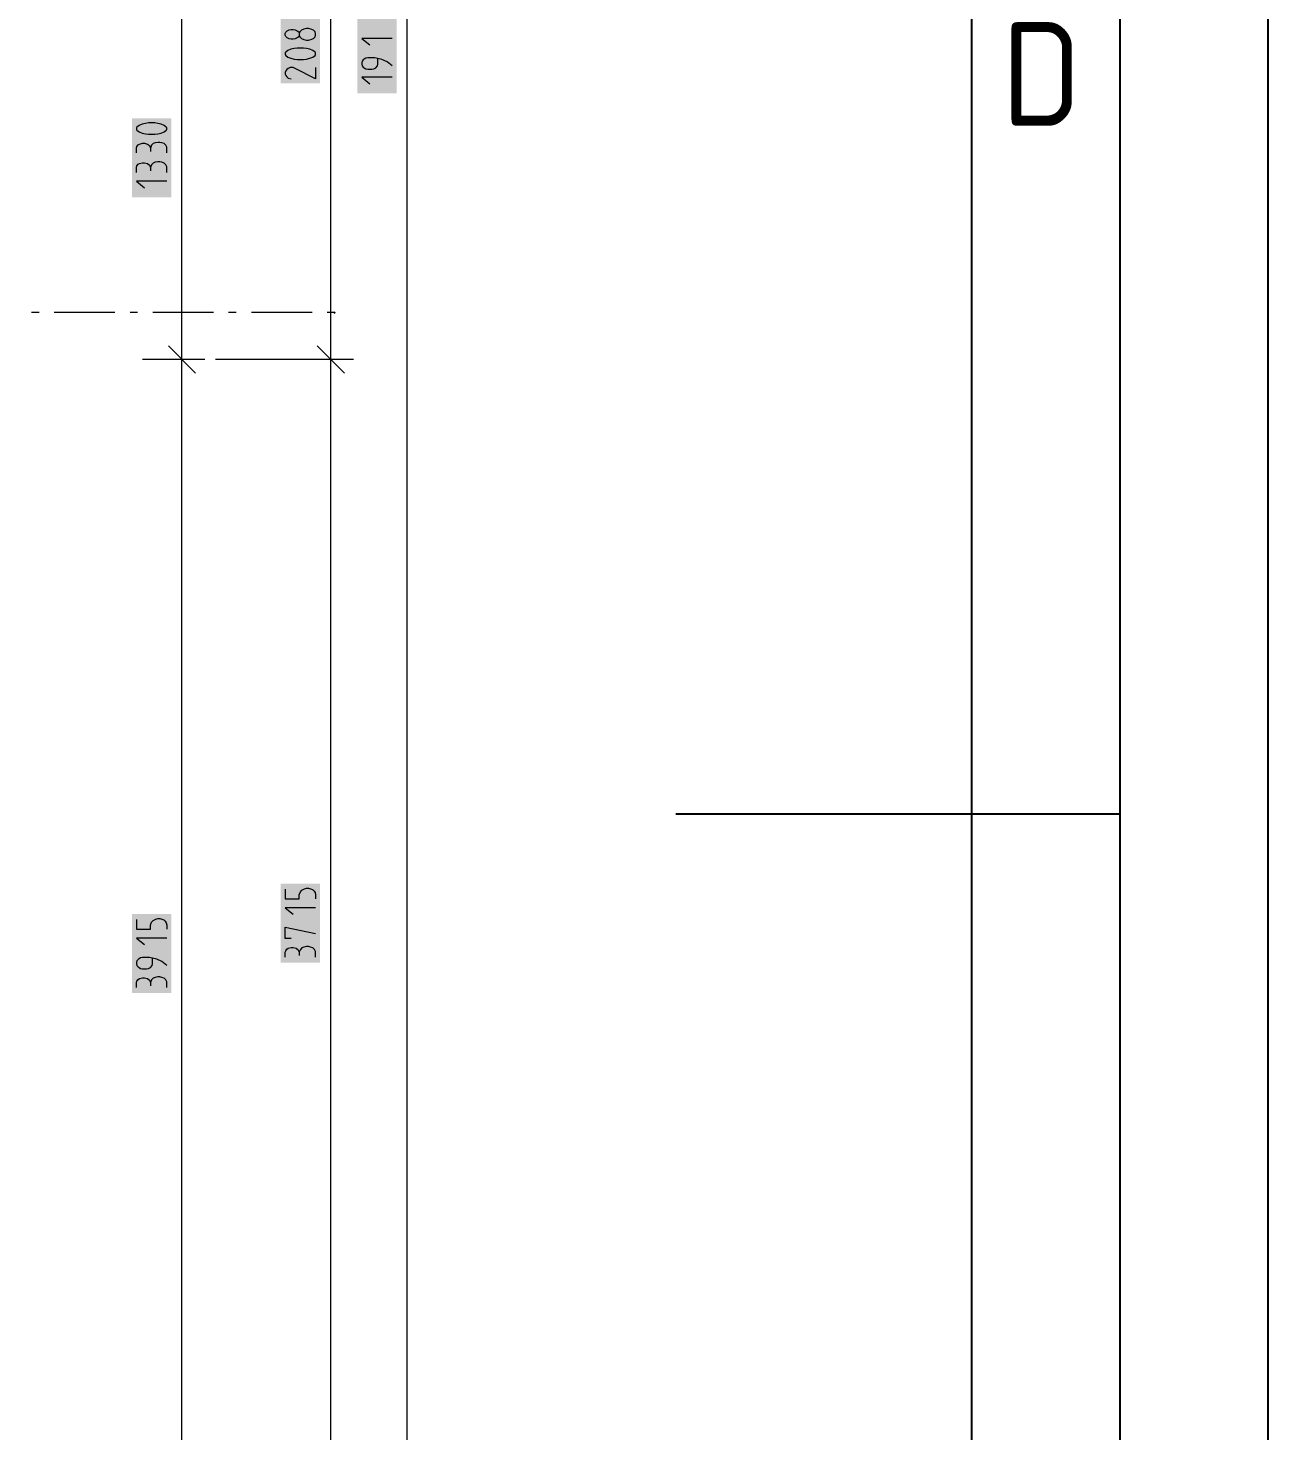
# Model space of a CAD drawing. Header units: millimetres. Extents: x 0 to 594, y 0 to 420.
# Drawn here: x 552.12 to 594, y 189.16 to 236.55 of the extents above; entities that cross this region are included whole.
import ezdxf

# ---------------------------------------------------------------- set-up
doc = ezdxf.new("R2010")
doc.units = ezdxf.units.MM
doc.header["$LTSCALE"] = 8
for name, color, linetype in [('035', 5, 'Continuous'), ('07', 7, 'Continuous'), ('PDF_Koty delkove', 7, 'Continuous'), ('PDF_Osy hlavni', 7, 'Continuous')]:
    doc.layers.add(name, color=color, linetype=linetype)
doc.styles.add('ISO Proportional', font='isocp.shx')

# ---------------------------------------------------------------- blocks, each defined once
blk = doc.blocks.new('IEC_border_a2')
at = {"layer": '035'}
for p, q in [((584, 10), (584, 410)), ((588.983, 210), (584, 210))]:
    blk.add_line(p, q, dxfattribs=at)
blk.add_lwpolyline([(0, 420), (594, 420), (594, 0), (0, 0)], close=True, dxfattribs=at)
at = {"layer": '07'}
blk.add_line((584, 210), (574, 210), dxfattribs=at)
blk.add_lwpolyline([(5, 415), (589, 415), (589, 5), (5, 5)], close=True, dxfattribs=at)
at = {"layer": '035', "style": 'ISO Proportional'}
blk.add_text('D', height=3.5, dxfattribs=at).set_placement((585, 233.254))

msp = doc.modelspace()

# ---------------------------------------------------------------- linework, layer by layer
at = {"layer": 'PDF_Koty delkove', "lineweight": 18}
for points in [[(562.342, 138.074), (562.342, 146.274), (562.342, 187.274), (562.342, 225.352), (562.342, 246.672), (562.342, 284.748), (562.342, 333.95), (562.342, 350.348)], [(557.319, 138.074), (557.319, 143.658), (557.319, 144.157), (557.319, 148.324), (557.319, 148.584), (557.319, 148.924), (557.319, 157.224), (557.319, 157.269), (557.319, 158.574), (557.319, 166.774), (557.319, 174.309), (557.319, 174.816), (557.319, 179.076), (557.319, 179.742), (557.319, 185.224), (557.319, 225.352), (557.319, 238.985), (557.319, 246.672), (557.319, 286.801), (557.319, 297.05), (557.319, 305.25), (557.319, 323.7), (557.319, 333.95)], [(564.929, 138.074), (564.929, 333.95)], [(561.282, 236.286), (561.264, 236.259), (561.213, 236.218), (561.145, 236.191), (561.077, 236.177), (561.008, 236.177), (560.94, 236.191), (560.872, 236.218), (560.821, 236.273), (560.804, 236.314), (560.804, 236.368), (560.821, 236.41), (560.872, 236.465), (560.94, 236.492), (561.008, 236.506), (561.077, 236.506), (561.145, 236.492), (561.213, 236.465), (561.264, 236.424), (561.282, 236.396)], [(561.589, 236.533), (561.521, 236.533), (561.436, 236.519), (561.35, 236.479), (561.299, 236.424), (561.282, 236.396), (561.282, 236.286), (561.299, 236.259)], [(561.299, 236.259), (561.35, 236.204), (561.436, 236.163), (561.521, 236.149), (561.589, 236.149), (561.674, 236.163), (561.76, 236.204), (561.812, 236.259), (561.829, 236.314), (561.829, 236.368), (561.812, 236.424), (561.76, 236.479), (561.674, 236.519), (561.589, 236.533)], [(564.417, 236.204), (563.392, 236.204), (563.664, 235.986)], [(561.829, 235.219), (561.829, 234.835), (561.145, 235.192), (561.077, 235.219), (560.974, 235.219), (560.907, 235.192), (560.855, 235.15), (560.821, 235.109), (560.804, 235.054), (560.804, 235), (560.821, 234.945), (560.855, 234.904), (560.907, 234.863), (561.008, 234.835)], [(564.417, 235.274), (564.245, 235.411), (564.074, 235.493), (563.835, 235.547), (563.596, 235.547), (563.528, 235.533), (563.477, 235.506), (563.443, 235.479), (563.408, 235.438), (563.392, 235.383), (563.392, 235.329), (563.408, 235.274), (563.443, 235.233), (563.477, 235.206), (563.528, 235.178), (563.596, 235.164), (563.733, 235.164), (563.801, 235.178), (563.869, 235.206), (563.92, 235.274), (563.938, 235.329), (563.938, 235.52)], [(564.417, 234.89), (563.392, 234.89), (563.664, 234.672)], [(556.396, 233.346), (556.191, 233.346), (556.089, 233.332), (555.969, 233.305), (555.867, 233.264), (555.798, 233.21), (555.782, 233.182), (555.782, 233.128), (555.798, 233.1), (555.867, 233.045), (555.969, 233.004), (556.089, 232.976), (556.191, 232.963), (556.396, 232.963), (556.498, 232.976), (556.618, 233.004)], [(556.618, 233.004), (556.721, 233.045), (556.789, 233.1), (556.807, 233.128), (556.807, 233.182), (556.789, 233.21), (556.721, 233.264), (556.618, 233.305), (556.498, 233.332), (556.396, 233.346)], [(555.782, 232.333), (555.782, 232.498), (555.798, 232.553), (555.833, 232.607), (555.884, 232.635), (555.986, 232.662), (556.054, 232.662), (556.157, 232.635), (556.226, 232.58), (556.259, 232.498), (556.259, 232.388)], [(556.807, 232.333), (556.807, 232.525), (556.772, 232.593), (556.721, 232.648), (556.636, 232.675), (556.567, 232.689), (556.498, 232.689), (556.413, 232.675), (556.345, 232.648), (556.294, 232.593), (556.259, 232.498)], [(555.782, 231.676), (555.782, 231.841), (555.798, 231.896), (555.833, 231.95), (555.884, 231.978), (555.986, 232.005), (556.054, 232.005), (556.157, 231.978), (556.226, 231.923), (556.259, 231.841), (556.259, 231.731)], [(556.807, 231.676), (556.807, 231.868), (556.772, 231.936), (556.721, 231.991), (556.636, 232.018), (556.567, 232.032), (556.498, 232.032), (556.413, 232.018), (556.345, 231.991), (556.294, 231.936), (556.259, 231.841)], [(556.807, 231.375), (555.782, 231.375), (556.054, 231.156)], [(557.78, 224.891), (556.858, 225.814)], [(562.803, 224.891), (561.88, 225.814)], [(557.319, 225.352), (556.96, 225.352), (555.987, 225.352)], [(558.088, 225.352), (557.319, 225.352), (556.55, 225.352)], [(562.342, 225.352), (561.983, 225.352), (558.447, 225.352)], [(563.11, 225.352), (562.342, 225.352), (561.573, 225.352)], [(560.804, 207.464), (560.804, 207.135), (561.282, 207.135), (561.282, 207.272), (561.317, 207.367), (561.368, 207.423), (561.453, 207.477), (561.521, 207.491), (561.589, 207.491)], [(561.589, 207.491), (561.658, 207.477), (561.726, 207.45), (561.777, 207.409), (561.812, 207.354), (561.829, 207.272), (561.829, 207.135)], [(561.829, 206.834), (560.804, 206.834), (561.077, 206.615)], [(555.782, 206.439), (555.782, 206.11), (556.259, 206.11), (556.259, 206.247), (556.294, 206.343), (556.345, 206.398), (556.431, 206.452), (556.498, 206.466), (556.567, 206.466), (556.636, 206.452), (556.703, 206.425), (556.754, 206.384), (556.789, 206.329), (556.807, 206.247), (556.807, 206.11)], [(561.008, 205.793), (560.804, 205.793), (560.804, 206.177), (561.829, 205.958)], [(556.807, 205.809), (555.782, 205.809), (556.054, 205.59)], [(560.804, 205.164), (560.804, 205.328), (560.821, 205.383), (560.855, 205.437), (560.907, 205.465), (561.008, 205.492), (561.077, 205.492), (561.179, 205.465), (561.248, 205.41), (561.282, 205.328), (561.282, 205.219)], [(561.829, 205.164), (561.829, 205.355), (561.794, 205.423), (561.743, 205.478), (561.658, 205.506), (561.589, 205.52), (561.521, 205.52), (561.436, 205.506), (561.368, 205.478), (561.317, 205.423), (561.282, 205.328)], [(556.807, 204.878), (556.636, 205.015), (556.464, 205.097), (556.226, 205.152), (555.986, 205.152), (555.918, 205.138), (555.867, 205.111), (555.833, 205.083), (555.798, 205.042), (555.782, 204.987), (555.782, 204.933), (555.798, 204.878), (555.833, 204.837), (555.867, 204.81), (555.918, 204.782), (555.986, 204.768), (556.123, 204.768), (556.191, 204.782), (556.259, 204.81), (556.311, 204.878), (556.328, 204.933), (556.328, 205.125)], [(555.782, 204.139), (555.782, 204.303), (555.798, 204.358), (555.833, 204.412), (555.884, 204.44), (555.986, 204.467), (556.054, 204.467), (556.157, 204.44), (556.226, 204.385), (556.259, 204.303), (556.259, 204.194)], [(556.636, 204.481), (556.567, 204.495), (556.498, 204.495), (556.413, 204.481), (556.345, 204.454), (556.294, 204.398), (556.259, 204.303)], [(556.807, 204.139), (556.807, 204.33), (556.772, 204.398), (556.721, 204.454), (556.636, 204.481)]]:
    msp.add_lwpolyline(points, dxfattribs=at)
msp.add_lwpolyline([(561.418, 235.876), (561.213, 235.876), (561.112, 235.862), (560.992, 235.835), (560.889, 235.794), (560.821, 235.739), (560.804, 235.711), (560.804, 235.657), (560.821, 235.629), (560.889, 235.575), (560.992, 235.534), (561.112, 235.506), (561.213, 235.492), (561.418, 235.492), (561.521, 235.506), (561.641, 235.534), (561.743, 235.575), (561.812, 235.629), (561.829, 235.657), (561.829, 235.711), (561.812, 235.739), (561.743, 235.794), (561.641, 235.835), (561.521, 235.862)], close=True, dxfattribs=at)
at = {"layer": 'PDF_Koty delkove', "color": 7, "lineweight": 18, "true_color": 0xffffff, "transparency": 33554559}
for points in [[(564.57, 234.353), (564.57, 237.672), (563.238, 234.353), (563.238, 237.672)], [(561.983, 234.681), (561.983, 237.343), (560.65, 234.681), (560.65, 237.343)], [(556.96, 230.838), (556.96, 233.5), (555.628, 230.838), (555.628, 233.5)], [(561.983, 204.982), (561.983, 207.644), (560.65, 204.982), (560.65, 207.644)], [(556.96, 203.957), (556.96, 206.619), (555.628, 203.957), (555.628, 206.619)]]:
    msp.add_solid(points, dxfattribs=at)
at = {"layer": 'PDF_Osy hlavni', "lineweight": 18}
for points in [[(552.489, 226.941), (552.233, 226.941)], [(555.051, 226.941), (553.001, 226.941)], [(555.82, 226.941), (555.564, 226.941)], [(558.383, 226.941), (556.333, 226.941)], [(559.151, 226.941), (558.895, 226.941)], [(561.714, 226.941), (559.664, 226.941)], [(562.47, 226.941), (562.226, 226.941)]]:
    msp.add_lwpolyline(points, dxfattribs=at)
at = {"layer": 'PDF_Osy hlavni', "lineweight": 18, "transparency": 33554559}
msp.add_solid([(562.516, 226.941), (562.47, 226.895), (562.47, 226.987), (562.424, 226.941)], dxfattribs=at)

# ---------------------------------------------------------------- block references
msp.add_blockref('IEC_border_a2', (0, 0))

doc.saveas('drawing.dxf')
